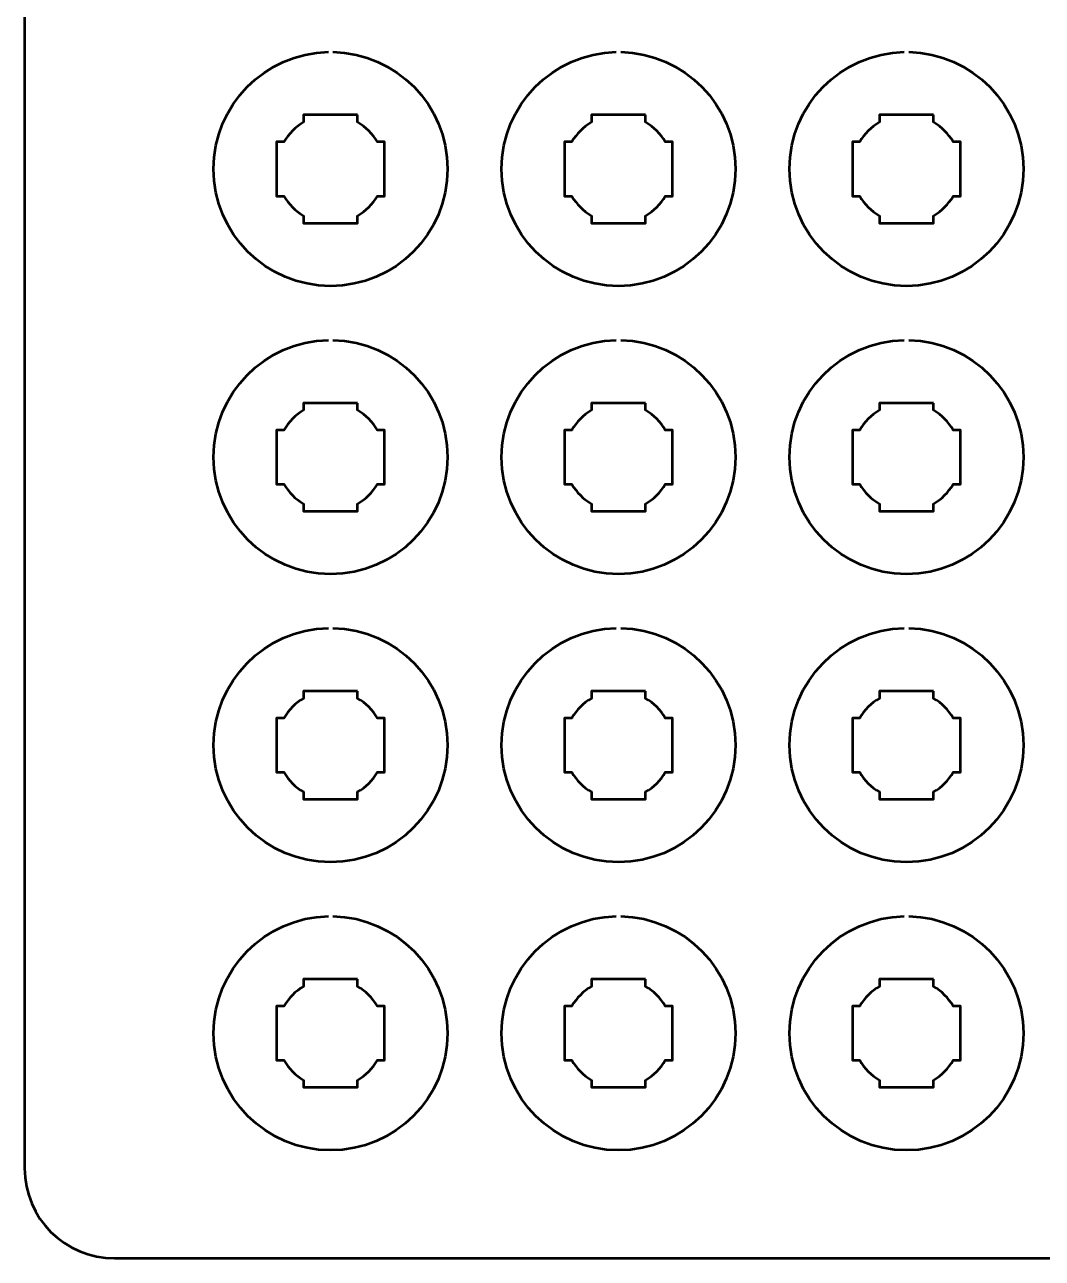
# Model space of a CAD drawing. Header units: centimetres. Extents: x -21 to 0, y -29.7 to 0.
# Drawn here: x -21 to -15.35, y -29.7 to -22.85 of the extents above; entities that cross this region are included whole.
import ezdxf

# ---------------------------------------------------------------- set-up
doc = ezdxf.new("R2010")
doc.units = ezdxf.units.CM
doc.header["$MEASUREMENT"] = 0
doc.layers.add('Layer 1', color=7, linetype='Continuous')

msp = doc.modelspace()

# ---------------------------------------------------------------- linework, layer by layer
at = {"layer": 'Layer 1', "color": 1, "lineweight": 53}
msp.add_open_spline([(-21.00003, -29.19995), (-21.00003, -29.19995), (-21.00003, -5.89992), (-21.00003, -5.89992), (-21.00003, -5.89992), (-21.00003, -5.81709), (-20.93286, -5.74992), (-20.85003, -5.74992), (-20.85003, -5.74992), (-20.7672, -5.74992), (-20.70003, -5.68275), (-20.70003, -5.59992), (-20.70003, -5.59992), (-20.70003, -5.51709), (-20.7672, -5.44992), (-20.85003, -5.44992), (-20.85003, -5.44992), (-20.93286, -5.44992), (-21.00003, -5.38275), (-21.00003, -5.29992), (-21.00003, -5.29992), (-21.00003, -5.21709), (-20.93286, -5.14992), (-20.85003, -5.14992), (-20.85003, -5.14992), (-20.7672, -5.14992), (-20.70003, -5.08275), (-20.70003, -4.99992), (-20.70003, -4.99992), (-20.70003, -4.91709), (-20.7672, -4.84992), (-20.85003, -4.84992), (-20.85003, -4.84992), (-20.93286, -4.84992), (-21.00003, -4.78275), (-21.00003, -4.69992), (-21.00003, -4.69992), (-21.00003, -4.61709), (-20.93286, -4.54992), (-20.85003, -4.54992), (-20.85003, -4.54992), (-20.7672, -4.54992), (-20.70003, -4.48275), (-20.70003, -4.39992), (-20.70003, -4.39992), (-20.70003, -4.31709), (-20.7672, -4.24992), (-20.85003, -4.24992), (-20.85003, -4.24992), (-20.93286, -4.24992), (-21.00003, -4.18275), (-21.00003, -4.09992), (-21.00003, -4.09992), (-21.00003, -4.01709), (-20.93286, -3.94992), (-20.85003, -3.94992), (-20.85003, -3.94992), (-20.7672, -3.94992), (-20.70003, -3.88275), (-20.70003, -3.79992), (-20.70003, -3.79992), (-20.70003, -3.71709), (-20.7672, -3.64992), (-20.85003, -3.64992), (-20.85003, -3.64992), (-20.93286, -3.64992), (-21.00003, -3.58275), (-21.00003, -3.49992), (-21.00003, -3.49992), (-21.00003, -3.41709), (-20.93286, -3.34992), (-20.85003, -3.34992), (-20.85003, -3.34992), (-20.7672, -3.34992), (-20.70003, -3.28275), (-20.70003, -3.19992), (-20.70003, -3.19992), (-20.70003, -3.11709), (-20.7672, -3.04992), (-20.85003, -3.04992), (-20.85003, -3.04992), (-20.93286, -3.04992), (-21.00003, -2.98275), (-21.00003, -2.89992), (-21.00003, -2.89992), (-21.00003, -2.81709), (-20.93286, -2.74992), (-20.85003, -2.74992), (-20.85003, -2.74992), (-20.7672, -2.74992), (-20.70003, -2.68275), (-20.70003, -2.59992), (-20.70003, -2.59992), (-20.70003, -2.51709), (-20.7672, -2.44992), (-20.85003, -2.44992), (-20.85003, -2.44992), (-20.93286, -2.44992), (-21.00003, -2.38275), (-21.00003, -2.29992), (-21.00003, -2.29992), (-21.00003, -2.21709), (-20.93286, -2.14992), (-20.85003, -2.14992), (-20.85003, -2.14992), (-20.7672, -2.14992), (-20.70003, -2.08275), (-20.70003, -1.99992), (-20.70003, -1.99992), (-20.70003, -1.91709), (-20.7672, -1.84992), (-20.85003, -1.84992), (-20.85003, -1.84992), (-20.93286, -1.84992), (-21.00003, -1.78275), (-21.00003, -1.69992), (-21.00003, -1.69992), (-21.00003, -1.61709), (-20.93286, -1.54992), (-20.85003, -1.54992), (-20.85003, -1.54992), (-20.7672, -1.54992), (-20.70003, -1.48275), (-20.70003, -1.39992), (-20.70003, -1.39992), (-20.70003, -1.31709), (-20.7672, -1.24992), (-20.85003, -1.24992), (-20.85003, -1.24992), (-20.93286, -1.24992), (-21.00003, -1.18275), (-21.00003, -1.09992), (-21.00003, -1.09992), (-21.00003, -1.09992), (-21.00003, -0.49992), (-21.00003, -0.49992), (-21.00003, -0.49992), (-21.00003, -0.22295), (-20.77694, 0.00004), (-20.49994, 0.00004), (-20.49994, 0.00004), (-20.49994, 0.00004), (-0.50008, 0.00004), (-0.50008, 0.00004), (-0.50008, 0.00004), (-0.22294, 0.00004), (0.00002, -0.22295), (0.00002, -0.49992), (0.00002, -0.49992), (0.00002, -0.49992), (0.00002, -29.19995), (0.00002, -29.19995), (0.00002, -29.19995), (0.00002, -29.47695), (-0.22294, -29.70004), (-0.50008, -29.70004), (-0.50008, -29.70004), (-0.50008, -29.70004), (-20.49994, -29.70004), (-20.49994, -29.70004), (-20.49994, -29.70004), (-20.77694, -29.70004), (-21.00003, -29.47695), (-21.00003, -29.19995)], degree=3, knots=[0, 0, 0, 0, 0.0243902, 0.0243902, 0.0243902, 0.0243902, 0.0487805, 0.0487805, 0.0487805, 0.0487805, 0.0731707, 0.0731707, 0.0731707, 0.0731707, 0.097561, 0.097561, 0.097561, 0.097561, 0.1219512, 0.1219512, 0.1219512, 0.1219512, 0.1463415, 0.1463415, 0.1463415, 0.1463415, 0.1707317, 0.1707317, 0.1707317, 0.1707317, 0.195122, 0.195122, 0.195122, 0.195122, 0.2195122, 0.2195122, 0.2195122, 0.2195122, 0.2439024, 0.2439024, 0.2439024, 0.2439024, 0.2682927, 0.2682927, 0.2682927, 0.2682927, 0.2926829, 0.2926829, 0.2926829, 0.2926829, 0.3170732, 0.3170732, 0.3170732, 0.3170732, 0.3414634, 0.3414634, 0.3414634, 0.3414634, 0.3658537, 0.3658537, 0.3658537, 0.3658537, 0.3902439, 0.3902439, 0.3902439, 0.3902439, 0.4146341, 0.4146341, 0.4146341, 0.4146341, 0.4390244, 0.4390244, 0.4390244, 0.4390244, 0.4634146, 0.4634146, 0.4634146, 0.4634146, 0.4878049, 0.4878049, 0.4878049, 0.4878049, 0.5121951, 0.5121951, 0.5121951, 0.5121951, 0.5365854, 0.5365854, 0.5365854, 0.5365854, 0.5609756, 0.5609756, 0.5609756, 0.5609756, 0.5853659, 0.5853659, 0.5853659, 0.5853659, 0.6097561, 0.6097561, 0.6097561, 0.6097561, 0.6341463, 0.6341463, 0.6341463, 0.6341463, 0.6585366, 0.6585366, 0.6585366, 0.6585366, 0.6829268, 0.6829268, 0.6829268, 0.6829268, 0.7073171, 0.7073171, 0.7073171, 0.7073171, 0.7317073, 0.7317073, 0.7317073, 0.7317073, 0.7560976, 0.7560976, 0.7560976, 0.7560976, 0.7804878, 0.7804878, 0.7804878, 0.7804878, 0.804878, 0.804878, 0.804878, 0.804878, 0.8292683, 0.8292683, 0.8292683, 0.8292683, 0.8536585, 0.8536585, 0.8536585, 0.8536585, 0.8780488, 0.8780488, 0.8780488, 0.8780488, 0.902439, 0.902439, 0.902439, 0.902439, 0.9268293, 0.9268293, 0.9268293, 0.9268293, 0.9512195, 0.9512195, 0.9512195, 0.9512195, 0.9756098, 0.9756098, 0.9756098, 0.9756098, 1, 1, 1, 1], dxfattribs=at)
at = {"layer": 'Layer 1', "lineweight": 53}
for points, knots in [([(-19.28748, -23.00009), (-18.93411, -23.00677), (-18.65001, -23.29519), (-18.65001, -23.64993), (-18.65001, -23.64993), (-18.65001, -24.00912), (-18.94084, -24.29995), (-19.30001, -24.29995), (-19.30001, -24.29995), (-19.65894, -24.29995), (-19.95001, -24.00912), (-19.95001, -23.64993), (-19.95001, -23.64993), (-19.95001, -23.29517), (-19.66565, -23.00674), (-19.31248, -23.00009)], [0, 0, 0, 0, 0.25, 0.25, 0.25, 0.25, 0.5, 0.5, 0.5, 0.5, 0.75, 0.75, 0.75, 0.75, 1, 1, 1, 1]), ([(-17.68748, -23.00009), (-17.33411, -23.00677), (-17.05001, -23.29519), (-17.05001, -23.64993), (-17.05001, -23.64993), (-17.05001, -24.00912), (-17.34084, -24.29995), (-17.70001, -24.29995), (-17.70001, -24.29995), (-18.05894, -24.29995), (-18.35001, -24.00912), (-18.35001, -23.64993), (-18.35001, -23.64993), (-18.35001, -23.29517), (-18.06565, -23.00674), (-17.71248, -23.00009)], [0, 0, 0, 0, 0.25, 0.25, 0.25, 0.25, 0.5, 0.5, 0.5, 0.5, 0.75, 0.75, 0.75, 0.75, 1, 1, 1, 1]), ([(-16.08748, -23.00009), (-15.73411, -23.00677), (-15.45001, -23.29519), (-15.45001, -23.64993), (-15.45001, -23.64993), (-15.45001, -24.00912), (-15.74084, -24.29995), (-16.10001, -24.29995), (-16.10001, -24.29995), (-16.45894, -24.29995), (-16.75001, -24.00912), (-16.75001, -23.64993), (-16.75001, -23.64993), (-16.75001, -23.29517), (-16.46565, -23.00674), (-16.11248, -23.00009)], [0, 0, 0, 0, 0.25, 0.25, 0.25, 0.25, 0.5, 0.5, 0.5, 0.5, 0.75, 0.75, 0.75, 0.75, 1, 1, 1, 1]), ([(-19.14998, -23.35), (-19.14998, -23.35), (-19.14998, -23.39008), (-19.14998, -23.39008), (-19.14998, -23.39008), (-19.10442, -23.41644), (-19.06644, -23.45443), (-19.0401, -23.5), (-19.0401, -23.5), (-19.0401, -23.5), (-18.99999, -23.5), (-18.99999, -23.5), (-18.99999, -23.5), (-18.99999, -23.5), (-18.99999, -23.80001), (-18.99999, -23.80001), (-18.99999, -23.80001), (-18.99999, -23.80001), (-19.04016, -23.80001), (-19.04016, -23.80001), (-19.04016, -23.80001), (-19.0665, -23.84554), (-19.10445, -23.88348), (-19.14998, -23.90981), (-19.14998, -23.90981), (-19.14998, -23.90981), (-19.14998, -23.95), (-19.14998, -23.95), (-19.14998, -23.95), (-19.14998, -23.95), (-19.44999, -23.95), (-19.44999, -23.95), (-19.44999, -23.95), (-19.44999, -23.95), (-19.44999, -23.90982), (-19.44999, -23.90982), (-19.44999, -23.90982), (-19.49553, -23.88349), (-19.53349, -23.84554), (-19.55984, -23.80001), (-19.55984, -23.80001), (-19.55984, -23.80001), (-19.59999, -23.80001), (-19.59999, -23.80001), (-19.59999, -23.80001), (-19.59999, -23.80001), (-19.59999, -23.65148), (-19.59999, -23.65148), (-19.59999, -23.65148), (-19.59999, -23.65148), (-19.60001, -23.64993), (-19.60001, -23.64993), (-19.60001, -23.64993), (-19.60001, -23.64993), (-19.59999, -23.64838), (-19.59999, -23.64838), (-19.59999, -23.64838), (-19.59999, -23.64838), (-19.59999, -23.5), (-19.59999, -23.5), (-19.59999, -23.5), (-19.59999, -23.5), (-19.5599, -23.5), (-19.5599, -23.5), (-19.5599, -23.5), (-19.53355, -23.45443), (-19.49555, -23.41643), (-19.44999, -23.39007), (-19.44999, -23.39007), (-19.44999, -23.39007), (-19.44999, -23.35), (-19.44999, -23.35), (-19.44999, -23.35), (-19.44999, -23.35), (-19.14998, -23.35), (-19.14998, -23.35)], [0, 0, 0, 0, 0.0526316, 0.0526316, 0.0526316, 0.0526316, 0.1052632, 0.1052632, 0.1052632, 0.1052632, 0.1578947, 0.1578947, 0.1578947, 0.1578947, 0.2105263, 0.2105263, 0.2105263, 0.2105263, 0.2631579, 0.2631579, 0.2631579, 0.2631579, 0.3157895, 0.3157895, 0.3157895, 0.3157895, 0.3684211, 0.3684211, 0.3684211, 0.3684211, 0.4210526, 0.4210526, 0.4210526, 0.4210526, 0.4736842, 0.4736842, 0.4736842, 0.4736842, 0.5263158, 0.5263158, 0.5263158, 0.5263158, 0.5789474, 0.5789474, 0.5789474, 0.5789474, 0.6315789, 0.6315789, 0.6315789, 0.6315789, 0.6842105, 0.6842105, 0.6842105, 0.6842105, 0.7368421, 0.7368421, 0.7368421, 0.7368421, 0.7894737, 0.7894737, 0.7894737, 0.7894737, 0.8421053, 0.8421053, 0.8421053, 0.8421053, 0.8947368, 0.8947368, 0.8947368, 0.8947368, 0.9473684, 0.9473684, 0.9473684, 0.9473684, 1, 1, 1, 1]), ([(-17.54998, -23.35), (-17.54998, -23.35), (-17.54998, -23.39008), (-17.54998, -23.39008), (-17.54998, -23.39008), (-17.50442, -23.41644), (-17.46644, -23.45443), (-17.4401, -23.5), (-17.4401, -23.5), (-17.4401, -23.5), (-17.39999, -23.5), (-17.39999, -23.5), (-17.39999, -23.5), (-17.39999, -23.5), (-17.39999, -23.80001), (-17.39999, -23.80001), (-17.39999, -23.80001), (-17.39999, -23.80001), (-17.44016, -23.80001), (-17.44016, -23.80001), (-17.44016, -23.80001), (-17.4665, -23.84554), (-17.50445, -23.88348), (-17.54998, -23.90981), (-17.54998, -23.90981), (-17.54998, -23.90981), (-17.54998, -23.95), (-17.54998, -23.95), (-17.54998, -23.95), (-17.54998, -23.95), (-17.84999, -23.95), (-17.84999, -23.95), (-17.84999, -23.95), (-17.84999, -23.95), (-17.84999, -23.90982), (-17.84999, -23.90982), (-17.84999, -23.90982), (-17.89553, -23.88349), (-17.93349, -23.84554), (-17.95984, -23.80001), (-17.95984, -23.80001), (-17.95984, -23.80001), (-17.99999, -23.80001), (-17.99999, -23.80001), (-17.99999, -23.80001), (-17.99999, -23.80001), (-17.99999, -23.65148), (-17.99999, -23.65148), (-17.99999, -23.65148), (-17.99999, -23.65148), (-18.00001, -23.64993), (-18.00001, -23.64993), (-18.00001, -23.64993), (-18.00001, -23.64993), (-17.99999, -23.64838), (-17.99999, -23.64838), (-17.99999, -23.64838), (-17.99999, -23.64838), (-17.99999, -23.5), (-17.99999, -23.5), (-17.99999, -23.5), (-17.99999, -23.5), (-17.9599, -23.5), (-17.9599, -23.5), (-17.9599, -23.5), (-17.93355, -23.45443), (-17.89555, -23.41643), (-17.84999, -23.39007), (-17.84999, -23.39007), (-17.84999, -23.39007), (-17.84999, -23.35), (-17.84999, -23.35), (-17.84999, -23.35), (-17.84999, -23.35), (-17.54998, -23.35), (-17.54998, -23.35)], [0, 0, 0, 0, 0.0526316, 0.0526316, 0.0526316, 0.0526316, 0.1052632, 0.1052632, 0.1052632, 0.1052632, 0.1578947, 0.1578947, 0.1578947, 0.1578947, 0.2105263, 0.2105263, 0.2105263, 0.2105263, 0.2631579, 0.2631579, 0.2631579, 0.2631579, 0.3157895, 0.3157895, 0.3157895, 0.3157895, 0.3684211, 0.3684211, 0.3684211, 0.3684211, 0.4210526, 0.4210526, 0.4210526, 0.4210526, 0.4736842, 0.4736842, 0.4736842, 0.4736842, 0.5263158, 0.5263158, 0.5263158, 0.5263158, 0.5789474, 0.5789474, 0.5789474, 0.5789474, 0.6315789, 0.6315789, 0.6315789, 0.6315789, 0.6842105, 0.6842105, 0.6842105, 0.6842105, 0.7368421, 0.7368421, 0.7368421, 0.7368421, 0.7894737, 0.7894737, 0.7894737, 0.7894737, 0.8421053, 0.8421053, 0.8421053, 0.8421053, 0.8947368, 0.8947368, 0.8947368, 0.8947368, 0.9473684, 0.9473684, 0.9473684, 0.9473684, 1, 1, 1, 1]), ([(-15.94998, -23.35), (-15.94998, -23.35), (-15.94998, -23.39008), (-15.94998, -23.39008), (-15.94998, -23.39008), (-15.90442, -23.41644), (-15.86644, -23.45443), (-15.8401, -23.5), (-15.8401, -23.5), (-15.8401, -23.5), (-15.79999, -23.5), (-15.79999, -23.5), (-15.79999, -23.5), (-15.79999, -23.5), (-15.79999, -23.80001), (-15.79999, -23.80001), (-15.79999, -23.80001), (-15.79999, -23.80001), (-15.84016, -23.80001), (-15.84016, -23.80001), (-15.84016, -23.80001), (-15.8665, -23.84554), (-15.90445, -23.88348), (-15.94998, -23.90981), (-15.94998, -23.90981), (-15.94998, -23.90981), (-15.94998, -23.95), (-15.94998, -23.95), (-15.94998, -23.95), (-15.94998, -23.95), (-16.24999, -23.95), (-16.24999, -23.95), (-16.24999, -23.95), (-16.24999, -23.95), (-16.24999, -23.90982), (-16.24999, -23.90982), (-16.24999, -23.90982), (-16.29553, -23.88349), (-16.33349, -23.84554), (-16.35984, -23.80001), (-16.35984, -23.80001), (-16.35984, -23.80001), (-16.39999, -23.80001), (-16.39999, -23.80001), (-16.39999, -23.80001), (-16.39999, -23.80001), (-16.39999, -23.65148), (-16.39999, -23.65148), (-16.39999, -23.65148), (-16.39999, -23.65148), (-16.40001, -23.64993), (-16.40001, -23.64993), (-16.40001, -23.64993), (-16.40001, -23.64993), (-16.39999, -23.64838), (-16.39999, -23.64838), (-16.39999, -23.64838), (-16.39999, -23.64838), (-16.39999, -23.5), (-16.39999, -23.5), (-16.39999, -23.5), (-16.39999, -23.5), (-16.3599, -23.5), (-16.3599, -23.5), (-16.3599, -23.5), (-16.33355, -23.45443), (-16.29555, -23.41643), (-16.24999, -23.39007), (-16.24999, -23.39007), (-16.24999, -23.39007), (-16.24999, -23.35), (-16.24999, -23.35), (-16.24999, -23.35), (-16.24999, -23.35), (-15.94998, -23.35), (-15.94998, -23.35)], [0, 0, 0, 0, 0.0526316, 0.0526316, 0.0526316, 0.0526316, 0.1052632, 0.1052632, 0.1052632, 0.1052632, 0.1578947, 0.1578947, 0.1578947, 0.1578947, 0.2105263, 0.2105263, 0.2105263, 0.2105263, 0.2631579, 0.2631579, 0.2631579, 0.2631579, 0.3157895, 0.3157895, 0.3157895, 0.3157895, 0.3684211, 0.3684211, 0.3684211, 0.3684211, 0.4210526, 0.4210526, 0.4210526, 0.4210526, 0.4736842, 0.4736842, 0.4736842, 0.4736842, 0.5263158, 0.5263158, 0.5263158, 0.5263158, 0.5789474, 0.5789474, 0.5789474, 0.5789474, 0.6315789, 0.6315789, 0.6315789, 0.6315789, 0.6842105, 0.6842105, 0.6842105, 0.6842105, 0.7368421, 0.7368421, 0.7368421, 0.7368421, 0.7894737, 0.7894737, 0.7894737, 0.7894737, 0.8421053, 0.8421053, 0.8421053, 0.8421053, 0.8947368, 0.8947368, 0.8947368, 0.8947368, 0.9473684, 0.9473684, 0.9473684, 0.9473684, 1, 1, 1, 1]), ([(-19.28748, -24.60009), (-18.93411, -24.60677), (-18.65001, -24.89519), (-18.65001, -25.24993), (-18.65001, -25.24993), (-18.65001, -25.60912), (-18.94084, -25.89995), (-19.30001, -25.89995), (-19.30001, -25.89995), (-19.65894, -25.89995), (-19.95001, -25.60912), (-19.95001, -25.24993), (-19.95001, -25.24993), (-19.95001, -24.89517), (-19.66565, -24.60674), (-19.31248, -24.60009)], [0, 0, 0, 0, 0.25, 0.25, 0.25, 0.25, 0.5, 0.5, 0.5, 0.5, 0.75, 0.75, 0.75, 0.75, 1, 1, 1, 1]), ([(-17.68748, -24.60009), (-17.33411, -24.60677), (-17.05001, -24.89519), (-17.05001, -25.24993), (-17.05001, -25.24993), (-17.05001, -25.60912), (-17.34084, -25.89995), (-17.70001, -25.89995), (-17.70001, -25.89995), (-18.05894, -25.89995), (-18.35001, -25.60912), (-18.35001, -25.24993), (-18.35001, -25.24993), (-18.35001, -24.89517), (-18.06565, -24.60674), (-17.71248, -24.60009)], [0, 0, 0, 0, 0.25, 0.25, 0.25, 0.25, 0.5, 0.5, 0.5, 0.5, 0.75, 0.75, 0.75, 0.75, 1, 1, 1, 1]), ([(-16.08748, -24.60009), (-15.73411, -24.60677), (-15.45001, -24.89519), (-15.45001, -25.24993), (-15.45001, -25.24993), (-15.45001, -25.60912), (-15.74084, -25.89995), (-16.10001, -25.89995), (-16.10001, -25.89995), (-16.45894, -25.89995), (-16.75001, -25.60912), (-16.75001, -25.24993), (-16.75001, -25.24993), (-16.75001, -24.89517), (-16.46565, -24.60674), (-16.11248, -24.60009)], [0, 0, 0, 0, 0.25, 0.25, 0.25, 0.25, 0.5, 0.5, 0.5, 0.5, 0.75, 0.75, 0.75, 0.75, 1, 1, 1, 1]), ([(-19.14998, -24.95), (-19.14998, -24.95), (-19.14998, -24.99008), (-19.14998, -24.99008), (-19.14998, -24.99008), (-19.10442, -25.01644), (-19.06644, -25.05443), (-19.0401, -25.1), (-19.0401, -25.1), (-19.0401, -25.1), (-18.99999, -25.1), (-18.99999, -25.1), (-18.99999, -25.1), (-18.99999, -25.1), (-18.99999, -25.40001), (-18.99999, -25.40001), (-18.99999, -25.40001), (-18.99999, -25.40001), (-19.04016, -25.40001), (-19.04016, -25.40001), (-19.04016, -25.40001), (-19.0665, -25.44554), (-19.10445, -25.48348), (-19.14998, -25.50981), (-19.14998, -25.50981), (-19.14998, -25.50981), (-19.14998, -25.55), (-19.14998, -25.55), (-19.14998, -25.55), (-19.14998, -25.55), (-19.44999, -25.55), (-19.44999, -25.55), (-19.44999, -25.55), (-19.44999, -25.55), (-19.44999, -25.50982), (-19.44999, -25.50982), (-19.44999, -25.50982), (-19.49553, -25.48349), (-19.53349, -25.44554), (-19.55984, -25.40001), (-19.55984, -25.40001), (-19.55984, -25.40001), (-19.59999, -25.40001), (-19.59999, -25.40001), (-19.59999, -25.40001), (-19.59999, -25.40001), (-19.59999, -25.25148), (-19.59999, -25.25148), (-19.59999, -25.25148), (-19.59999, -25.25148), (-19.60001, -25.24993), (-19.60001, -25.24993), (-19.60001, -25.24993), (-19.60001, -25.24993), (-19.59999, -25.24838), (-19.59999, -25.24838), (-19.59999, -25.24838), (-19.59999, -25.24838), (-19.59999, -25.1), (-19.59999, -25.1), (-19.59999, -25.1), (-19.59999, -25.1), (-19.5599, -25.1), (-19.5599, -25.1), (-19.5599, -25.1), (-19.53355, -25.05443), (-19.49555, -25.01643), (-19.44999, -24.99007), (-19.44999, -24.99007), (-19.44999, -24.99007), (-19.44999, -24.95), (-19.44999, -24.95), (-19.44999, -24.95), (-19.44999, -24.95), (-19.14998, -24.95), (-19.14998, -24.95)], [0, 0, 0, 0, 0.0526316, 0.0526316, 0.0526316, 0.0526316, 0.1052632, 0.1052632, 0.1052632, 0.1052632, 0.1578947, 0.1578947, 0.1578947, 0.1578947, 0.2105263, 0.2105263, 0.2105263, 0.2105263, 0.2631579, 0.2631579, 0.2631579, 0.2631579, 0.3157895, 0.3157895, 0.3157895, 0.3157895, 0.3684211, 0.3684211, 0.3684211, 0.3684211, 0.4210526, 0.4210526, 0.4210526, 0.4210526, 0.4736842, 0.4736842, 0.4736842, 0.4736842, 0.5263158, 0.5263158, 0.5263158, 0.5263158, 0.5789474, 0.5789474, 0.5789474, 0.5789474, 0.6315789, 0.6315789, 0.6315789, 0.6315789, 0.6842105, 0.6842105, 0.6842105, 0.6842105, 0.7368421, 0.7368421, 0.7368421, 0.7368421, 0.7894737, 0.7894737, 0.7894737, 0.7894737, 0.8421053, 0.8421053, 0.8421053, 0.8421053, 0.8947368, 0.8947368, 0.8947368, 0.8947368, 0.9473684, 0.9473684, 0.9473684, 0.9473684, 1, 1, 1, 1]), ([(-17.54998, -24.95), (-17.54998, -24.95), (-17.54998, -24.99008), (-17.54998, -24.99008), (-17.54998, -24.99008), (-17.50442, -25.01644), (-17.46644, -25.05443), (-17.4401, -25.1), (-17.4401, -25.1), (-17.4401, -25.1), (-17.39999, -25.1), (-17.39999, -25.1), (-17.39999, -25.1), (-17.39999, -25.1), (-17.39999, -25.40001), (-17.39999, -25.40001), (-17.39999, -25.40001), (-17.39999, -25.40001), (-17.44016, -25.40001), (-17.44016, -25.40001), (-17.44016, -25.40001), (-17.4665, -25.44554), (-17.50445, -25.48348), (-17.54998, -25.50981), (-17.54998, -25.50981), (-17.54998, -25.50981), (-17.54998, -25.55), (-17.54998, -25.55), (-17.54998, -25.55), (-17.54998, -25.55), (-17.84999, -25.55), (-17.84999, -25.55), (-17.84999, -25.55), (-17.84999, -25.55), (-17.84999, -25.50982), (-17.84999, -25.50982), (-17.84999, -25.50982), (-17.89553, -25.48349), (-17.93349, -25.44554), (-17.95984, -25.40001), (-17.95984, -25.40001), (-17.95984, -25.40001), (-17.99999, -25.40001), (-17.99999, -25.40001), (-17.99999, -25.40001), (-17.99999, -25.40001), (-17.99999, -25.25148), (-17.99999, -25.25148), (-17.99999, -25.25148), (-17.99999, -25.25148), (-18.00001, -25.24993), (-18.00001, -25.24993), (-18.00001, -25.24993), (-18.00001, -25.24993), (-17.99999, -25.24838), (-17.99999, -25.24838), (-17.99999, -25.24838), (-17.99999, -25.24838), (-17.99999, -25.1), (-17.99999, -25.1), (-17.99999, -25.1), (-17.99999, -25.1), (-17.9599, -25.1), (-17.9599, -25.1), (-17.9599, -25.1), (-17.93355, -25.05443), (-17.89555, -25.01643), (-17.84999, -24.99007), (-17.84999, -24.99007), (-17.84999, -24.99007), (-17.84999, -24.95), (-17.84999, -24.95), (-17.84999, -24.95), (-17.84999, -24.95), (-17.54998, -24.95), (-17.54998, -24.95)], [0, 0, 0, 0, 0.0526316, 0.0526316, 0.0526316, 0.0526316, 0.1052632, 0.1052632, 0.1052632, 0.1052632, 0.1578947, 0.1578947, 0.1578947, 0.1578947, 0.2105263, 0.2105263, 0.2105263, 0.2105263, 0.2631579, 0.2631579, 0.2631579, 0.2631579, 0.3157895, 0.3157895, 0.3157895, 0.3157895, 0.3684211, 0.3684211, 0.3684211, 0.3684211, 0.4210526, 0.4210526, 0.4210526, 0.4210526, 0.4736842, 0.4736842, 0.4736842, 0.4736842, 0.5263158, 0.5263158, 0.5263158, 0.5263158, 0.5789474, 0.5789474, 0.5789474, 0.5789474, 0.6315789, 0.6315789, 0.6315789, 0.6315789, 0.6842105, 0.6842105, 0.6842105, 0.6842105, 0.7368421, 0.7368421, 0.7368421, 0.7368421, 0.7894737, 0.7894737, 0.7894737, 0.7894737, 0.8421053, 0.8421053, 0.8421053, 0.8421053, 0.8947368, 0.8947368, 0.8947368, 0.8947368, 0.9473684, 0.9473684, 0.9473684, 0.9473684, 1, 1, 1, 1]), ([(-15.94998, -24.95), (-15.94998, -24.95), (-15.94998, -24.99008), (-15.94998, -24.99008), (-15.94998, -24.99008), (-15.90442, -25.01644), (-15.86644, -25.05443), (-15.8401, -25.1), (-15.8401, -25.1), (-15.8401, -25.1), (-15.79999, -25.1), (-15.79999, -25.1), (-15.79999, -25.1), (-15.79999, -25.1), (-15.79999, -25.40001), (-15.79999, -25.40001), (-15.79999, -25.40001), (-15.79999, -25.40001), (-15.84016, -25.40001), (-15.84016, -25.40001), (-15.84016, -25.40001), (-15.8665, -25.44554), (-15.90445, -25.48348), (-15.94998, -25.50981), (-15.94998, -25.50981), (-15.94998, -25.50981), (-15.94998, -25.55), (-15.94998, -25.55), (-15.94998, -25.55), (-15.94998, -25.55), (-16.24999, -25.55), (-16.24999, -25.55), (-16.24999, -25.55), (-16.24999, -25.55), (-16.24999, -25.50982), (-16.24999, -25.50982), (-16.24999, -25.50982), (-16.29553, -25.48349), (-16.33349, -25.44554), (-16.35984, -25.40001), (-16.35984, -25.40001), (-16.35984, -25.40001), (-16.39999, -25.40001), (-16.39999, -25.40001), (-16.39999, -25.40001), (-16.39999, -25.40001), (-16.39999, -25.25148), (-16.39999, -25.25148), (-16.39999, -25.25148), (-16.39999, -25.25148), (-16.40001, -25.24993), (-16.40001, -25.24993), (-16.40001, -25.24993), (-16.40001, -25.24993), (-16.39999, -25.24838), (-16.39999, -25.24838), (-16.39999, -25.24838), (-16.39999, -25.24838), (-16.39999, -25.1), (-16.39999, -25.1), (-16.39999, -25.1), (-16.39999, -25.1), (-16.3599, -25.1), (-16.3599, -25.1), (-16.3599, -25.1), (-16.33355, -25.05443), (-16.29555, -25.01643), (-16.24999, -24.99007), (-16.24999, -24.99007), (-16.24999, -24.99007), (-16.24999, -24.95), (-16.24999, -24.95), (-16.24999, -24.95), (-16.24999, -24.95), (-15.94998, -24.95), (-15.94998, -24.95)], [0, 0, 0, 0, 0.0526316, 0.0526316, 0.0526316, 0.0526316, 0.1052632, 0.1052632, 0.1052632, 0.1052632, 0.1578947, 0.1578947, 0.1578947, 0.1578947, 0.2105263, 0.2105263, 0.2105263, 0.2105263, 0.2631579, 0.2631579, 0.2631579, 0.2631579, 0.3157895, 0.3157895, 0.3157895, 0.3157895, 0.3684211, 0.3684211, 0.3684211, 0.3684211, 0.4210526, 0.4210526, 0.4210526, 0.4210526, 0.4736842, 0.4736842, 0.4736842, 0.4736842, 0.5263158, 0.5263158, 0.5263158, 0.5263158, 0.5789474, 0.5789474, 0.5789474, 0.5789474, 0.6315789, 0.6315789, 0.6315789, 0.6315789, 0.6842105, 0.6842105, 0.6842105, 0.6842105, 0.7368421, 0.7368421, 0.7368421, 0.7368421, 0.7894737, 0.7894737, 0.7894737, 0.7894737, 0.8421053, 0.8421053, 0.8421053, 0.8421053, 0.8947368, 0.8947368, 0.8947368, 0.8947368, 0.9473684, 0.9473684, 0.9473684, 0.9473684, 1, 1, 1, 1]), ([(-19.28748, -26.20009), (-18.93411, -26.20677), (-18.65001, -26.49519), (-18.65001, -26.84993), (-18.65001, -26.84993), (-18.65001, -27.20912), (-18.94084, -27.49995), (-19.30001, -27.49995), (-19.30001, -27.49995), (-19.65894, -27.49995), (-19.95001, -27.20912), (-19.95001, -26.84993), (-19.95001, -26.84993), (-19.95001, -26.49517), (-19.66565, -26.20674), (-19.31248, -26.20009)], [0, 0, 0, 0, 0.25, 0.25, 0.25, 0.25, 0.5, 0.5, 0.5, 0.5, 0.75, 0.75, 0.75, 0.75, 1, 1, 1, 1]), ([(-17.68748, -26.20009), (-17.33411, -26.20677), (-17.05001, -26.49519), (-17.05001, -26.84993), (-17.05001, -26.84993), (-17.05001, -27.20912), (-17.34084, -27.49995), (-17.70001, -27.49995), (-17.70001, -27.49995), (-18.05894, -27.49995), (-18.35001, -27.20912), (-18.35001, -26.84993), (-18.35001, -26.84993), (-18.35001, -26.49517), (-18.06565, -26.20674), (-17.71248, -26.20009)], [0, 0, 0, 0, 0.25, 0.25, 0.25, 0.25, 0.5, 0.5, 0.5, 0.5, 0.75, 0.75, 0.75, 0.75, 1, 1, 1, 1]), ([(-16.08748, -26.20009), (-15.73411, -26.20677), (-15.45001, -26.49519), (-15.45001, -26.84993), (-15.45001, -26.84993), (-15.45001, -27.20912), (-15.74084, -27.49995), (-16.10001, -27.49995), (-16.10001, -27.49995), (-16.45894, -27.49995), (-16.75001, -27.20912), (-16.75001, -26.84993), (-16.75001, -26.84993), (-16.75001, -26.49517), (-16.46565, -26.20674), (-16.11248, -26.20009)], [0, 0, 0, 0, 0.25, 0.25, 0.25, 0.25, 0.5, 0.5, 0.5, 0.5, 0.75, 0.75, 0.75, 0.75, 1, 1, 1, 1]), ([(-19.14998, -26.55), (-19.14998, -26.55), (-19.14998, -26.59008), (-19.14998, -26.59008), (-19.14998, -26.59008), (-19.10442, -26.61644), (-19.06644, -26.65443), (-19.0401, -26.7), (-19.0401, -26.7), (-19.0401, -26.7), (-18.99999, -26.7), (-18.99999, -26.7), (-18.99999, -26.7), (-18.99999, -26.7), (-18.99999, -27.00001), (-18.99999, -27.00001), (-18.99999, -27.00001), (-18.99999, -27.00001), (-19.04016, -27.00001), (-19.04016, -27.00001), (-19.04016, -27.00001), (-19.0665, -27.04554), (-19.10445, -27.08348), (-19.14998, -27.10981), (-19.14998, -27.10981), (-19.14998, -27.10981), (-19.14998, -27.15), (-19.14998, -27.15), (-19.14998, -27.15), (-19.14998, -27.15), (-19.44999, -27.15), (-19.44999, -27.15), (-19.44999, -27.15), (-19.44999, -27.15), (-19.44999, -27.10982), (-19.44999, -27.10982), (-19.44999, -27.10982), (-19.49553, -27.08349), (-19.53349, -27.04554), (-19.55984, -27.00001), (-19.55984, -27.00001), (-19.55984, -27.00001), (-19.59999, -27.00001), (-19.59999, -27.00001), (-19.59999, -27.00001), (-19.59999, -27.00001), (-19.59999, -26.85148), (-19.59999, -26.85148), (-19.59999, -26.85148), (-19.59999, -26.85148), (-19.60001, -26.84993), (-19.60001, -26.84993), (-19.60001, -26.84993), (-19.60001, -26.84993), (-19.59999, -26.84838), (-19.59999, -26.84838), (-19.59999, -26.84838), (-19.59999, -26.84838), (-19.59999, -26.7), (-19.59999, -26.7), (-19.59999, -26.7), (-19.59999, -26.7), (-19.5599, -26.7), (-19.5599, -26.7), (-19.5599, -26.7), (-19.53355, -26.65443), (-19.49555, -26.61643), (-19.44999, -26.59007), (-19.44999, -26.59007), (-19.44999, -26.59007), (-19.44999, -26.55), (-19.44999, -26.55), (-19.44999, -26.55), (-19.44999, -26.55), (-19.14998, -26.55), (-19.14998, -26.55)], [0, 0, 0, 0, 0.0526316, 0.0526316, 0.0526316, 0.0526316, 0.1052632, 0.1052632, 0.1052632, 0.1052632, 0.1578947, 0.1578947, 0.1578947, 0.1578947, 0.2105263, 0.2105263, 0.2105263, 0.2105263, 0.2631579, 0.2631579, 0.2631579, 0.2631579, 0.3157895, 0.3157895, 0.3157895, 0.3157895, 0.3684211, 0.3684211, 0.3684211, 0.3684211, 0.4210526, 0.4210526, 0.4210526, 0.4210526, 0.4736842, 0.4736842, 0.4736842, 0.4736842, 0.5263158, 0.5263158, 0.5263158, 0.5263158, 0.5789474, 0.5789474, 0.5789474, 0.5789474, 0.6315789, 0.6315789, 0.6315789, 0.6315789, 0.6842105, 0.6842105, 0.6842105, 0.6842105, 0.7368421, 0.7368421, 0.7368421, 0.7368421, 0.7894737, 0.7894737, 0.7894737, 0.7894737, 0.8421053, 0.8421053, 0.8421053, 0.8421053, 0.8947368, 0.8947368, 0.8947368, 0.8947368, 0.9473684, 0.9473684, 0.9473684, 0.9473684, 1, 1, 1, 1]), ([(-17.54998, -26.55), (-17.54998, -26.55), (-17.54998, -26.59008), (-17.54998, -26.59008), (-17.54998, -26.59008), (-17.50442, -26.61644), (-17.46644, -26.65443), (-17.4401, -26.7), (-17.4401, -26.7), (-17.4401, -26.7), (-17.39999, -26.7), (-17.39999, -26.7), (-17.39999, -26.7), (-17.39999, -26.7), (-17.39999, -27.00001), (-17.39999, -27.00001), (-17.39999, -27.00001), (-17.39999, -27.00001), (-17.44016, -27.00001), (-17.44016, -27.00001), (-17.44016, -27.00001), (-17.4665, -27.04554), (-17.50445, -27.08348), (-17.54998, -27.10981), (-17.54998, -27.10981), (-17.54998, -27.10981), (-17.54998, -27.15), (-17.54998, -27.15), (-17.54998, -27.15), (-17.54998, -27.15), (-17.84999, -27.15), (-17.84999, -27.15), (-17.84999, -27.15), (-17.84999, -27.15), (-17.84999, -27.10982), (-17.84999, -27.10982), (-17.84999, -27.10982), (-17.89553, -27.08349), (-17.93349, -27.04554), (-17.95984, -27.00001), (-17.95984, -27.00001), (-17.95984, -27.00001), (-17.99999, -27.00001), (-17.99999, -27.00001), (-17.99999, -27.00001), (-17.99999, -27.00001), (-17.99999, -26.85148), (-17.99999, -26.85148), (-17.99999, -26.85148), (-17.99999, -26.85148), (-18.00001, -26.84993), (-18.00001, -26.84993), (-18.00001, -26.84993), (-18.00001, -26.84993), (-17.99999, -26.84838), (-17.99999, -26.84838), (-17.99999, -26.84838), (-17.99999, -26.84838), (-17.99999, -26.7), (-17.99999, -26.7), (-17.99999, -26.7), (-17.99999, -26.7), (-17.9599, -26.7), (-17.9599, -26.7), (-17.9599, -26.7), (-17.93355, -26.65443), (-17.89555, -26.61643), (-17.84999, -26.59007), (-17.84999, -26.59007), (-17.84999, -26.59007), (-17.84999, -26.55), (-17.84999, -26.55), (-17.84999, -26.55), (-17.84999, -26.55), (-17.54998, -26.55), (-17.54998, -26.55)], [0, 0, 0, 0, 0.0526316, 0.0526316, 0.0526316, 0.0526316, 0.1052632, 0.1052632, 0.1052632, 0.1052632, 0.1578947, 0.1578947, 0.1578947, 0.1578947, 0.2105263, 0.2105263, 0.2105263, 0.2105263, 0.2631579, 0.2631579, 0.2631579, 0.2631579, 0.3157895, 0.3157895, 0.3157895, 0.3157895, 0.3684211, 0.3684211, 0.3684211, 0.3684211, 0.4210526, 0.4210526, 0.4210526, 0.4210526, 0.4736842, 0.4736842, 0.4736842, 0.4736842, 0.5263158, 0.5263158, 0.5263158, 0.5263158, 0.5789474, 0.5789474, 0.5789474, 0.5789474, 0.6315789, 0.6315789, 0.6315789, 0.6315789, 0.6842105, 0.6842105, 0.6842105, 0.6842105, 0.7368421, 0.7368421, 0.7368421, 0.7368421, 0.7894737, 0.7894737, 0.7894737, 0.7894737, 0.8421053, 0.8421053, 0.8421053, 0.8421053, 0.8947368, 0.8947368, 0.8947368, 0.8947368, 0.9473684, 0.9473684, 0.9473684, 0.9473684, 1, 1, 1, 1]), ([(-15.94998, -26.55), (-15.94998, -26.55), (-15.94998, -26.59008), (-15.94998, -26.59008), (-15.94998, -26.59008), (-15.90442, -26.61644), (-15.86644, -26.65443), (-15.8401, -26.7), (-15.8401, -26.7), (-15.8401, -26.7), (-15.79999, -26.7), (-15.79999, -26.7), (-15.79999, -26.7), (-15.79999, -26.7), (-15.79999, -27.00001), (-15.79999, -27.00001), (-15.79999, -27.00001), (-15.79999, -27.00001), (-15.84016, -27.00001), (-15.84016, -27.00001), (-15.84016, -27.00001), (-15.8665, -27.04554), (-15.90445, -27.08348), (-15.94998, -27.10981), (-15.94998, -27.10981), (-15.94998, -27.10981), (-15.94998, -27.15), (-15.94998, -27.15), (-15.94998, -27.15), (-15.94998, -27.15), (-16.24999, -27.15), (-16.24999, -27.15), (-16.24999, -27.15), (-16.24999, -27.15), (-16.24999, -27.10982), (-16.24999, -27.10982), (-16.24999, -27.10982), (-16.29553, -27.08349), (-16.33349, -27.04554), (-16.35984, -27.00001), (-16.35984, -27.00001), (-16.35984, -27.00001), (-16.39999, -27.00001), (-16.39999, -27.00001), (-16.39999, -27.00001), (-16.39999, -27.00001), (-16.39999, -26.85148), (-16.39999, -26.85148), (-16.39999, -26.85148), (-16.39999, -26.85148), (-16.40001, -26.84993), (-16.40001, -26.84993), (-16.40001, -26.84993), (-16.40001, -26.84993), (-16.39999, -26.84838), (-16.39999, -26.84838), (-16.39999, -26.84838), (-16.39999, -26.84838), (-16.39999, -26.7), (-16.39999, -26.7), (-16.39999, -26.7), (-16.39999, -26.7), (-16.3599, -26.7), (-16.3599, -26.7), (-16.3599, -26.7), (-16.33355, -26.65443), (-16.29555, -26.61643), (-16.24999, -26.59007), (-16.24999, -26.59007), (-16.24999, -26.59007), (-16.24999, -26.55), (-16.24999, -26.55), (-16.24999, -26.55), (-16.24999, -26.55), (-15.94998, -26.55), (-15.94998, -26.55)], [0, 0, 0, 0, 0.0526316, 0.0526316, 0.0526316, 0.0526316, 0.1052632, 0.1052632, 0.1052632, 0.1052632, 0.1578947, 0.1578947, 0.1578947, 0.1578947, 0.2105263, 0.2105263, 0.2105263, 0.2105263, 0.2631579, 0.2631579, 0.2631579, 0.2631579, 0.3157895, 0.3157895, 0.3157895, 0.3157895, 0.3684211, 0.3684211, 0.3684211, 0.3684211, 0.4210526, 0.4210526, 0.4210526, 0.4210526, 0.4736842, 0.4736842, 0.4736842, 0.4736842, 0.5263158, 0.5263158, 0.5263158, 0.5263158, 0.5789474, 0.5789474, 0.5789474, 0.5789474, 0.6315789, 0.6315789, 0.6315789, 0.6315789, 0.6842105, 0.6842105, 0.6842105, 0.6842105, 0.7368421, 0.7368421, 0.7368421, 0.7368421, 0.7894737, 0.7894737, 0.7894737, 0.7894737, 0.8421053, 0.8421053, 0.8421053, 0.8421053, 0.8947368, 0.8947368, 0.8947368, 0.8947368, 0.9473684, 0.9473684, 0.9473684, 0.9473684, 1, 1, 1, 1]), ([(-19.28748, -27.80009), (-18.93411, -27.80677), (-18.65001, -28.09519), (-18.65001, -28.44993), (-18.65001, -28.44993), (-18.65001, -28.80912), (-18.94084, -29.09995), (-19.30001, -29.09995), (-19.30001, -29.09995), (-19.65894, -29.09995), (-19.95001, -28.80912), (-19.95001, -28.44993), (-19.95001, -28.44993), (-19.95001, -28.09517), (-19.66565, -27.80674), (-19.31248, -27.80009)], [0, 0, 0, 0, 0.25, 0.25, 0.25, 0.25, 0.5, 0.5, 0.5, 0.5, 0.75, 0.75, 0.75, 0.75, 1, 1, 1, 1]), ([(-17.68748, -27.80009), (-17.33411, -27.80677), (-17.05001, -28.09519), (-17.05001, -28.44993), (-17.05001, -28.44993), (-17.05001, -28.80912), (-17.34084, -29.09995), (-17.70001, -29.09995), (-17.70001, -29.09995), (-18.05894, -29.09995), (-18.35001, -28.80912), (-18.35001, -28.44993), (-18.35001, -28.44993), (-18.35001, -28.09517), (-18.06565, -27.80674), (-17.71248, -27.80009)], [0, 0, 0, 0, 0.25, 0.25, 0.25, 0.25, 0.5, 0.5, 0.5, 0.5, 0.75, 0.75, 0.75, 0.75, 1, 1, 1, 1]), ([(-16.08748, -27.80009), (-15.73411, -27.80677), (-15.45001, -28.09519), (-15.45001, -28.44993), (-15.45001, -28.44993), (-15.45001, -28.80912), (-15.74084, -29.09995), (-16.10001, -29.09995), (-16.10001, -29.09995), (-16.45894, -29.09995), (-16.75001, -28.80912), (-16.75001, -28.44993), (-16.75001, -28.44993), (-16.75001, -28.09517), (-16.46565, -27.80674), (-16.11248, -27.80009)], [0, 0, 0, 0, 0.25, 0.25, 0.25, 0.25, 0.5, 0.5, 0.5, 0.5, 0.75, 0.75, 0.75, 0.75, 1, 1, 1, 1]), ([(-19.14998, -28.15), (-19.14998, -28.15), (-19.14998, -28.19008), (-19.14998, -28.19008), (-19.14998, -28.19008), (-19.10442, -28.21644), (-19.06644, -28.25443), (-19.0401, -28.3), (-19.0401, -28.3), (-19.0401, -28.3), (-18.99999, -28.3), (-18.99999, -28.3), (-18.99999, -28.3), (-18.99999, -28.3), (-18.99999, -28.60001), (-18.99999, -28.60001), (-18.99999, -28.60001), (-18.99999, -28.60001), (-19.04016, -28.60001), (-19.04016, -28.60001), (-19.04016, -28.60001), (-19.0665, -28.64554), (-19.10445, -28.68348), (-19.14998, -28.70981), (-19.14998, -28.70981), (-19.14998, -28.70981), (-19.14998, -28.75), (-19.14998, -28.75), (-19.14998, -28.75), (-19.14998, -28.75), (-19.44999, -28.75), (-19.44999, -28.75), (-19.44999, -28.75), (-19.44999, -28.75), (-19.44999, -28.70982), (-19.44999, -28.70982), (-19.44999, -28.70982), (-19.49553, -28.68349), (-19.53349, -28.64554), (-19.55984, -28.60001), (-19.55984, -28.60001), (-19.55984, -28.60001), (-19.59999, -28.60001), (-19.59999, -28.60001), (-19.59999, -28.60001), (-19.59999, -28.60001), (-19.59999, -28.45148), (-19.59999, -28.45148), (-19.59999, -28.45148), (-19.59999, -28.45148), (-19.60001, -28.44993), (-19.60001, -28.44993), (-19.60001, -28.44993), (-19.60001, -28.44993), (-19.59999, -28.44838), (-19.59999, -28.44838), (-19.59999, -28.44838), (-19.59999, -28.44838), (-19.59999, -28.3), (-19.59999, -28.3), (-19.59999, -28.3), (-19.59999, -28.3), (-19.5599, -28.3), (-19.5599, -28.3), (-19.5599, -28.3), (-19.53355, -28.25443), (-19.49555, -28.21643), (-19.44999, -28.19007), (-19.44999, -28.19007), (-19.44999, -28.19007), (-19.44999, -28.15), (-19.44999, -28.15), (-19.44999, -28.15), (-19.44999, -28.15), (-19.14998, -28.15), (-19.14998, -28.15)], [0, 0, 0, 0, 0.0526316, 0.0526316, 0.0526316, 0.0526316, 0.1052632, 0.1052632, 0.1052632, 0.1052632, 0.1578947, 0.1578947, 0.1578947, 0.1578947, 0.2105263, 0.2105263, 0.2105263, 0.2105263, 0.2631579, 0.2631579, 0.2631579, 0.2631579, 0.3157895, 0.3157895, 0.3157895, 0.3157895, 0.3684211, 0.3684211, 0.3684211, 0.3684211, 0.4210526, 0.4210526, 0.4210526, 0.4210526, 0.4736842, 0.4736842, 0.4736842, 0.4736842, 0.5263158, 0.5263158, 0.5263158, 0.5263158, 0.5789474, 0.5789474, 0.5789474, 0.5789474, 0.6315789, 0.6315789, 0.6315789, 0.6315789, 0.6842105, 0.6842105, 0.6842105, 0.6842105, 0.7368421, 0.7368421, 0.7368421, 0.7368421, 0.7894737, 0.7894737, 0.7894737, 0.7894737, 0.8421053, 0.8421053, 0.8421053, 0.8421053, 0.8947368, 0.8947368, 0.8947368, 0.8947368, 0.9473684, 0.9473684, 0.9473684, 0.9473684, 1, 1, 1, 1]), ([(-17.54998, -28.15), (-17.54998, -28.15), (-17.54998, -28.19008), (-17.54998, -28.19008), (-17.54998, -28.19008), (-17.50442, -28.21644), (-17.46644, -28.25443), (-17.4401, -28.3), (-17.4401, -28.3), (-17.4401, -28.3), (-17.39999, -28.3), (-17.39999, -28.3), (-17.39999, -28.3), (-17.39999, -28.3), (-17.39999, -28.60001), (-17.39999, -28.60001), (-17.39999, -28.60001), (-17.39999, -28.60001), (-17.44016, -28.60001), (-17.44016, -28.60001), (-17.44016, -28.60001), (-17.4665, -28.64554), (-17.50445, -28.68348), (-17.54998, -28.70981), (-17.54998, -28.70981), (-17.54998, -28.70981), (-17.54998, -28.75), (-17.54998, -28.75), (-17.54998, -28.75), (-17.54998, -28.75), (-17.84999, -28.75), (-17.84999, -28.75), (-17.84999, -28.75), (-17.84999, -28.75), (-17.84999, -28.70982), (-17.84999, -28.70982), (-17.84999, -28.70982), (-17.89553, -28.68349), (-17.93349, -28.64554), (-17.95984, -28.60001), (-17.95984, -28.60001), (-17.95984, -28.60001), (-17.99999, -28.60001), (-17.99999, -28.60001), (-17.99999, -28.60001), (-17.99999, -28.60001), (-17.99999, -28.45148), (-17.99999, -28.45148), (-17.99999, -28.45148), (-17.99999, -28.45148), (-18.00001, -28.44993), (-18.00001, -28.44993), (-18.00001, -28.44993), (-18.00001, -28.44993), (-17.99999, -28.44838), (-17.99999, -28.44838), (-17.99999, -28.44838), (-17.99999, -28.44838), (-17.99999, -28.3), (-17.99999, -28.3), (-17.99999, -28.3), (-17.99999, -28.3), (-17.9599, -28.3), (-17.9599, -28.3), (-17.9599, -28.3), (-17.93355, -28.25443), (-17.89555, -28.21643), (-17.84999, -28.19007), (-17.84999, -28.19007), (-17.84999, -28.19007), (-17.84999, -28.15), (-17.84999, -28.15), (-17.84999, -28.15), (-17.84999, -28.15), (-17.54998, -28.15), (-17.54998, -28.15)], [0, 0, 0, 0, 0.0526316, 0.0526316, 0.0526316, 0.0526316, 0.1052632, 0.1052632, 0.1052632, 0.1052632, 0.1578947, 0.1578947, 0.1578947, 0.1578947, 0.2105263, 0.2105263, 0.2105263, 0.2105263, 0.2631579, 0.2631579, 0.2631579, 0.2631579, 0.3157895, 0.3157895, 0.3157895, 0.3157895, 0.3684211, 0.3684211, 0.3684211, 0.3684211, 0.4210526, 0.4210526, 0.4210526, 0.4210526, 0.4736842, 0.4736842, 0.4736842, 0.4736842, 0.5263158, 0.5263158, 0.5263158, 0.5263158, 0.5789474, 0.5789474, 0.5789474, 0.5789474, 0.6315789, 0.6315789, 0.6315789, 0.6315789, 0.6842105, 0.6842105, 0.6842105, 0.6842105, 0.7368421, 0.7368421, 0.7368421, 0.7368421, 0.7894737, 0.7894737, 0.7894737, 0.7894737, 0.8421053, 0.8421053, 0.8421053, 0.8421053, 0.8947368, 0.8947368, 0.8947368, 0.8947368, 0.9473684, 0.9473684, 0.9473684, 0.9473684, 1, 1, 1, 1]), ([(-15.94998, -28.15), (-15.94998, -28.15), (-15.94998, -28.19008), (-15.94998, -28.19008), (-15.94998, -28.19008), (-15.90442, -28.21644), (-15.86644, -28.25443), (-15.8401, -28.3), (-15.8401, -28.3), (-15.8401, -28.3), (-15.79999, -28.3), (-15.79999, -28.3), (-15.79999, -28.3), (-15.79999, -28.3), (-15.79999, -28.60001), (-15.79999, -28.60001), (-15.79999, -28.60001), (-15.79999, -28.60001), (-15.84016, -28.60001), (-15.84016, -28.60001), (-15.84016, -28.60001), (-15.8665, -28.64554), (-15.90445, -28.68348), (-15.94998, -28.70981), (-15.94998, -28.70981), (-15.94998, -28.70981), (-15.94998, -28.75), (-15.94998, -28.75), (-15.94998, -28.75), (-15.94998, -28.75), (-16.24999, -28.75), (-16.24999, -28.75), (-16.24999, -28.75), (-16.24999, -28.75), (-16.24999, -28.70982), (-16.24999, -28.70982), (-16.24999, -28.70982), (-16.29553, -28.68349), (-16.33349, -28.64554), (-16.35984, -28.60001), (-16.35984, -28.60001), (-16.35984, -28.60001), (-16.39999, -28.60001), (-16.39999, -28.60001), (-16.39999, -28.60001), (-16.39999, -28.60001), (-16.39999, -28.45148), (-16.39999, -28.45148), (-16.39999, -28.45148), (-16.39999, -28.45148), (-16.40001, -28.44993), (-16.40001, -28.44993), (-16.40001, -28.44993), (-16.40001, -28.44993), (-16.39999, -28.44838), (-16.39999, -28.44838), (-16.39999, -28.44838), (-16.39999, -28.44838), (-16.39999, -28.3), (-16.39999, -28.3), (-16.39999, -28.3), (-16.39999, -28.3), (-16.3599, -28.3), (-16.3599, -28.3), (-16.3599, -28.3), (-16.33355, -28.25443), (-16.29555, -28.21643), (-16.24999, -28.19007), (-16.24999, -28.19007), (-16.24999, -28.19007), (-16.24999, -28.15), (-16.24999, -28.15), (-16.24999, -28.15), (-16.24999, -28.15), (-15.94998, -28.15), (-15.94998, -28.15)], [0, 0, 0, 0, 0.0526316, 0.0526316, 0.0526316, 0.0526316, 0.1052632, 0.1052632, 0.1052632, 0.1052632, 0.1578947, 0.1578947, 0.1578947, 0.1578947, 0.2105263, 0.2105263, 0.2105263, 0.2105263, 0.2631579, 0.2631579, 0.2631579, 0.2631579, 0.3157895, 0.3157895, 0.3157895, 0.3157895, 0.3684211, 0.3684211, 0.3684211, 0.3684211, 0.4210526, 0.4210526, 0.4210526, 0.4210526, 0.4736842, 0.4736842, 0.4736842, 0.4736842, 0.5263158, 0.5263158, 0.5263158, 0.5263158, 0.5789474, 0.5789474, 0.5789474, 0.5789474, 0.6315789, 0.6315789, 0.6315789, 0.6315789, 0.6842105, 0.6842105, 0.6842105, 0.6842105, 0.7368421, 0.7368421, 0.7368421, 0.7368421, 0.7894737, 0.7894737, 0.7894737, 0.7894737, 0.8421053, 0.8421053, 0.8421053, 0.8421053, 0.8947368, 0.8947368, 0.8947368, 0.8947368, 0.9473684, 0.9473684, 0.9473684, 0.9473684, 1, 1, 1, 1])]:
    msp.add_open_spline(points, degree=3, knots=knots, dxfattribs=at)

doc.saveas('drawing.dxf')
